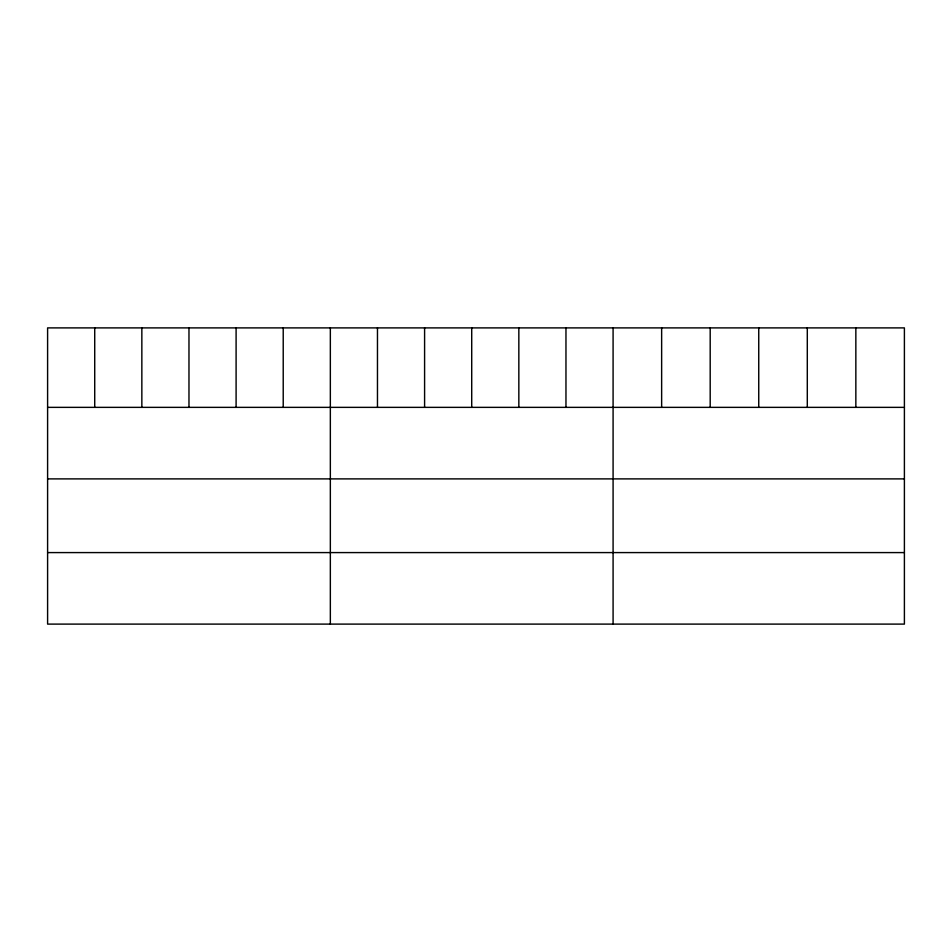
<?xml version="1.0" encoding="UTF-8"?>
<svg xmlns="http://www.w3.org/2000/svg" width="952" height="952" viewBox="0 0 952 952"><rect width="100%" height="100%" fill="white"/><g stroke="black" fill="none" stroke-linecap="round" stroke-linejoin="round"><path stroke-width="1.43" d="M904.4 407.361L904.4 624.107L47.6 624.107L47.6 327.893L904.4 327.893L904.4 407.361L47.6 407.361M47.6 478.892L904.4 478.892M47.6 552.588L904.4 552.588M855.848 327.893L855.848 407.361M807.296 327.893L807.296 407.361M758.744 327.893L758.744 407.361M710.192 327.893L710.192 407.361M661.64 327.893L661.64 407.361M613.088 327.893L613.088 624.107M565.964 327.893L565.964 407.361M518.84 327.893L518.84 407.361M471.716 327.893L471.716 407.361M424.592 327.893L424.592 407.361M377.468 327.893L377.468 407.361M330.344 327.893L330.344 624.107M283.22 327.893L283.22 407.361M236.096 327.893L236.096 407.361M188.972 327.893L188.972 407.361M141.848 327.893L141.848 407.361M94.724 327.893L94.724 407.361"/></g></svg>
